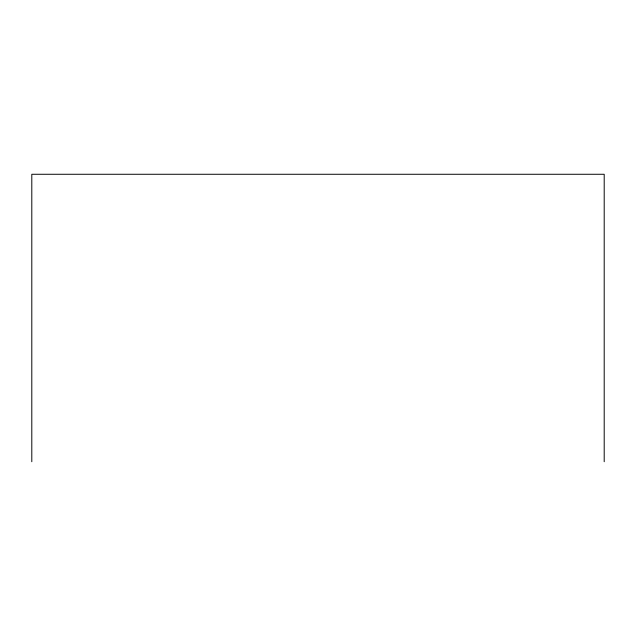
<?xml version="1.0" encoding="UTF-8"?>
<svg xmlns="http://www.w3.org/2000/svg" width="636" height="636" viewBox="0 0 636 636"><rect width="100%" height="100%" fill="white"/><g stroke="black" fill="none" stroke-linecap="round" stroke-linejoin="round"><path stroke-width="0.95" d="M604.2 461.728L604.2 174.272L31.8 174.272L31.8 461.728"/></g></svg>
